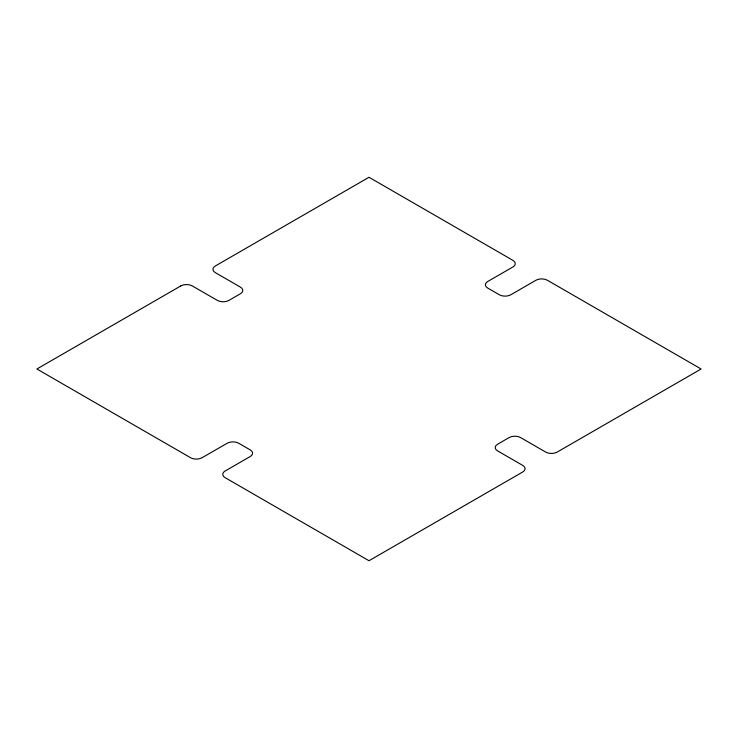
<?xml version="1.0" encoding="UTF-8"?>
<svg xmlns="http://www.w3.org/2000/svg" width="738" height="738" viewBox="0 0 738 738"><rect width="100%" height="100%" fill="white"/><g stroke="black" fill="none" stroke-linecap="round" stroke-linejoin="round"><path stroke-width="1.11" d="M180.792 285.929L36.9 369L190.579 457.726A8.136 4.696 0 0 0 202.092 457.726L227.175 443.243A8.136 4.696 0 0 1 238.688 443.243L250.2 449.885A8.136 4.696 0 0 1 250.2 456.536L225.108 471.019A8.136 4.696 0 0 0 225.108 477.661L369 560.732L522.679 472.016A8.136 4.696 0 0 0 522.679 465.364L497.587 450.881A8.136 4.696 0 0 1 497.587 444.239L509.1 437.588A8.136 4.696 0 0 1 520.613 437.588L545.696 452.071A8.136 4.696 0 0 0 557.208 452.071L701.1 369L547.421 280.274A8.136 4.696 0 0 0 535.908 280.274L510.825 294.757A8.136 4.696 0 0 1 499.312 294.757L487.8 288.115A8.136 4.696 0 0 1 487.8 281.464L512.892 266.981A8.136 4.696 0 0 0 512.892 260.339L369 177.268L215.321 265.984A8.136 4.696 0 0 0 215.321 272.636L240.413 287.119A8.136 4.696 0 0 1 240.413 293.761L228.9 300.412A8.136 4.696 0 0 1 217.387 300.412L192.304 285.929A8.136 4.696 0 0 0 180.792 285.929"/></g></svg>
